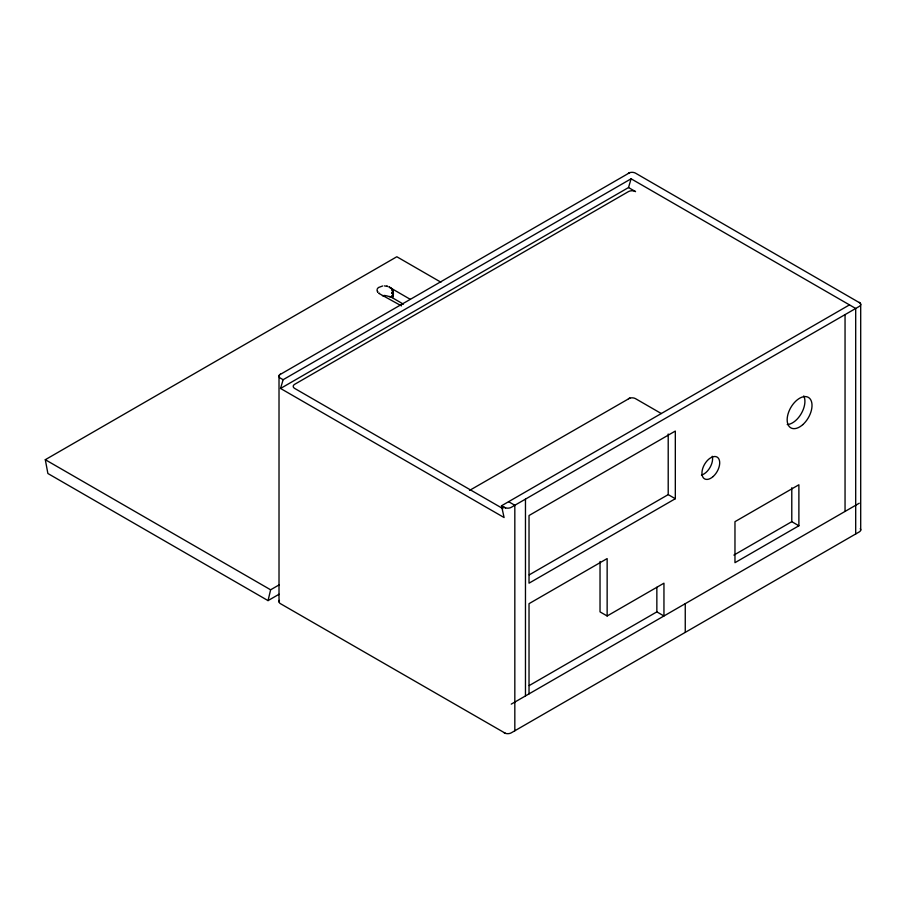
<?xml version="1.0" encoding="UTF-8"?>
<svg xmlns="http://www.w3.org/2000/svg" width="906" height="906" viewBox="0 0 906 906"><rect width="100%" height="100%" fill="white"/><g stroke="black" fill="none" stroke-linecap="round" stroke-linejoin="round"><path stroke-width="1.36" d="M382.457 295.764C385.401 294.348 391.392 298.085 392.321 296.975C394.121 295.447 391.279 286.353 392.944 292.423C390.146 293.057 394.767 294.269 392.717 295.039L393.295 296.285L392.457 297.825L403.464 304.19M393.295 296.285L392.321 296.975L393.295 296.285L392.094 292.502L393.476 293.159L392.151 292.389M393.193 294.597L392.717 295.039L393.193 294.212L392.06 292.932M392.717 295.039L392.853 292.015M392.117 297.621L392.819 294.099M392.649 291.154L392.683 292.276L392.649 291.154L393.295 291.324L391.449 288.572L393.295 291.324L392.819 292.332M392.049 289.286L392.751 289.897L391.675 288.81M440.916 282.208L396.828 256.749L45.3 459.704L47.882 473.498L268.04 600.61L270.622 589.795L279.195 584.846M390.067 296.681L389.274 296.443M849.488 304.88L501.505 505.786L504.087 517.53L280.543 388.459L283.125 379.705L631.108 178.799L855.694 308.47L855.694 533.974M280.543 388.459L628.526 187.553L631.108 178.799M392.094 292.502L393.453 292.978L392.321 290.033M392.717 291.517L393.079 292.536L392.321 292.253L393.306 292.831L392.06 292.627M392.683 294.008L392.094 293.102M377.123 289.184L378.357 287.564L382.694 285.968M379.489 293.193L378.719 293.329L401.483 305.888M391.426 297.247L392.151 295.73L391.539 297.315L392.151 297.474M393.193 292.672L392.751 291.936M283.125 379.705L280.464 378.176A5.017 2.899 0 0 1 279.467 374.891L629.874 172.593A5.017 2.899 0 0 1 635.548 173.171L860.247 303.148A5.017 2.899 0 0 1 859.25 306.421L511.267 507.326A5.017 2.899 0 0 1 505.593 507.904L501.505 505.786M392.547 293.895L393.453 294.235L392.151 293.284M279.467 374.891L280.464 374.076M392.57 296.511L392.921 295.775M268.04 600.61L279.059 594.245M469.501 490.44L629.874 398.096A5.017 2.899 0 0 1 635.548 398.674L661.278 413.532M529.24 574.857L668.209 494.619L675.321 498.719L675.321 431.063L529.025 515.525L529.025 583.181L675.321 498.719M600.032 561.482L600.032 611.878L607.145 615.978L663.951 583.181L663.951 615.978L656.85 611.878L529.24 685.559M733.894 555.095L791.787 521.675L798.888 525.774L798.888 484.778L734.97 521.675L734.97 562.683L798.888 525.774M511.267 704.132L859.25 503.226M628.447 173.171L629.874 172.593M628.447 398.674L629.874 398.096M392.434 293.759L393.397 294.359M384.416 285.888L387.847 286.455L386.545 286.183M392.321 293.612L392.23 293.453M860.247 528.651A5.017 2.899 0 0 1 859.25 531.924L511.267 732.829A5.017 2.899 0 0 1 505.593 733.407L280.464 603.679A5.017 2.899 0 0 1 279.467 600.406M504.166 507.326L505.593 507.904M504.166 732.829L505.593 733.407M628.526 187.553L635.548 191.608A5.017 2.899 0 0 0 628.447 191.608L294.665 384.314A5.017 2.899 0 0 0 294.665 388.414L502.943 508.662M389.569 287.372L390.814 287.882L389.002 287.009L410.339 299.365M508.606 501.686L514.823 505.276L514.823 730.78M45.3 459.704L270.622 589.795M393.295 291.324L392.547 290.747L392.944 291.29M390.599 287.757L390.792 287.859M859.25 302.321L860.247 303.148M377.508 291.404L377.768 292.276L376.987 290.18M860.7 304.122L860.7 530.135M845.049 314.62L845.049 511.426M791.787 487.745L791.787 521.675M685.253 603.679L685.253 632.377M668.209 434.008L668.209 494.619M656.85 587.281L656.85 611.878M607.145 615.978L607.145 558.583L529.025 603.679L529.025 693.883M525.469 499.127L525.469 695.933M279.014 375.865L279.014 601.878M712.297 456.262A12.559 7.248 -60 0 1 701.425 475.095M803.758 395.945A17.576 10.147 -60 0 1 801.278 413.589A17.576 10.147 -60 0 1 787.235 424.552M713.124 476.545A12.559 7.248 -60 0 0 717.099 457.088A12.559 7.248 -60 0 0 702.252 470.259A12.559 7.248 -60 0 0 713.124 476.545M802.807 424.62A17.576 10.147 -60 0 0 808.379 397.394A17.576 10.147 -60 0 0 787.586 415.831A17.576 10.147 -60 0 0 802.807 424.62"/></g></svg>
